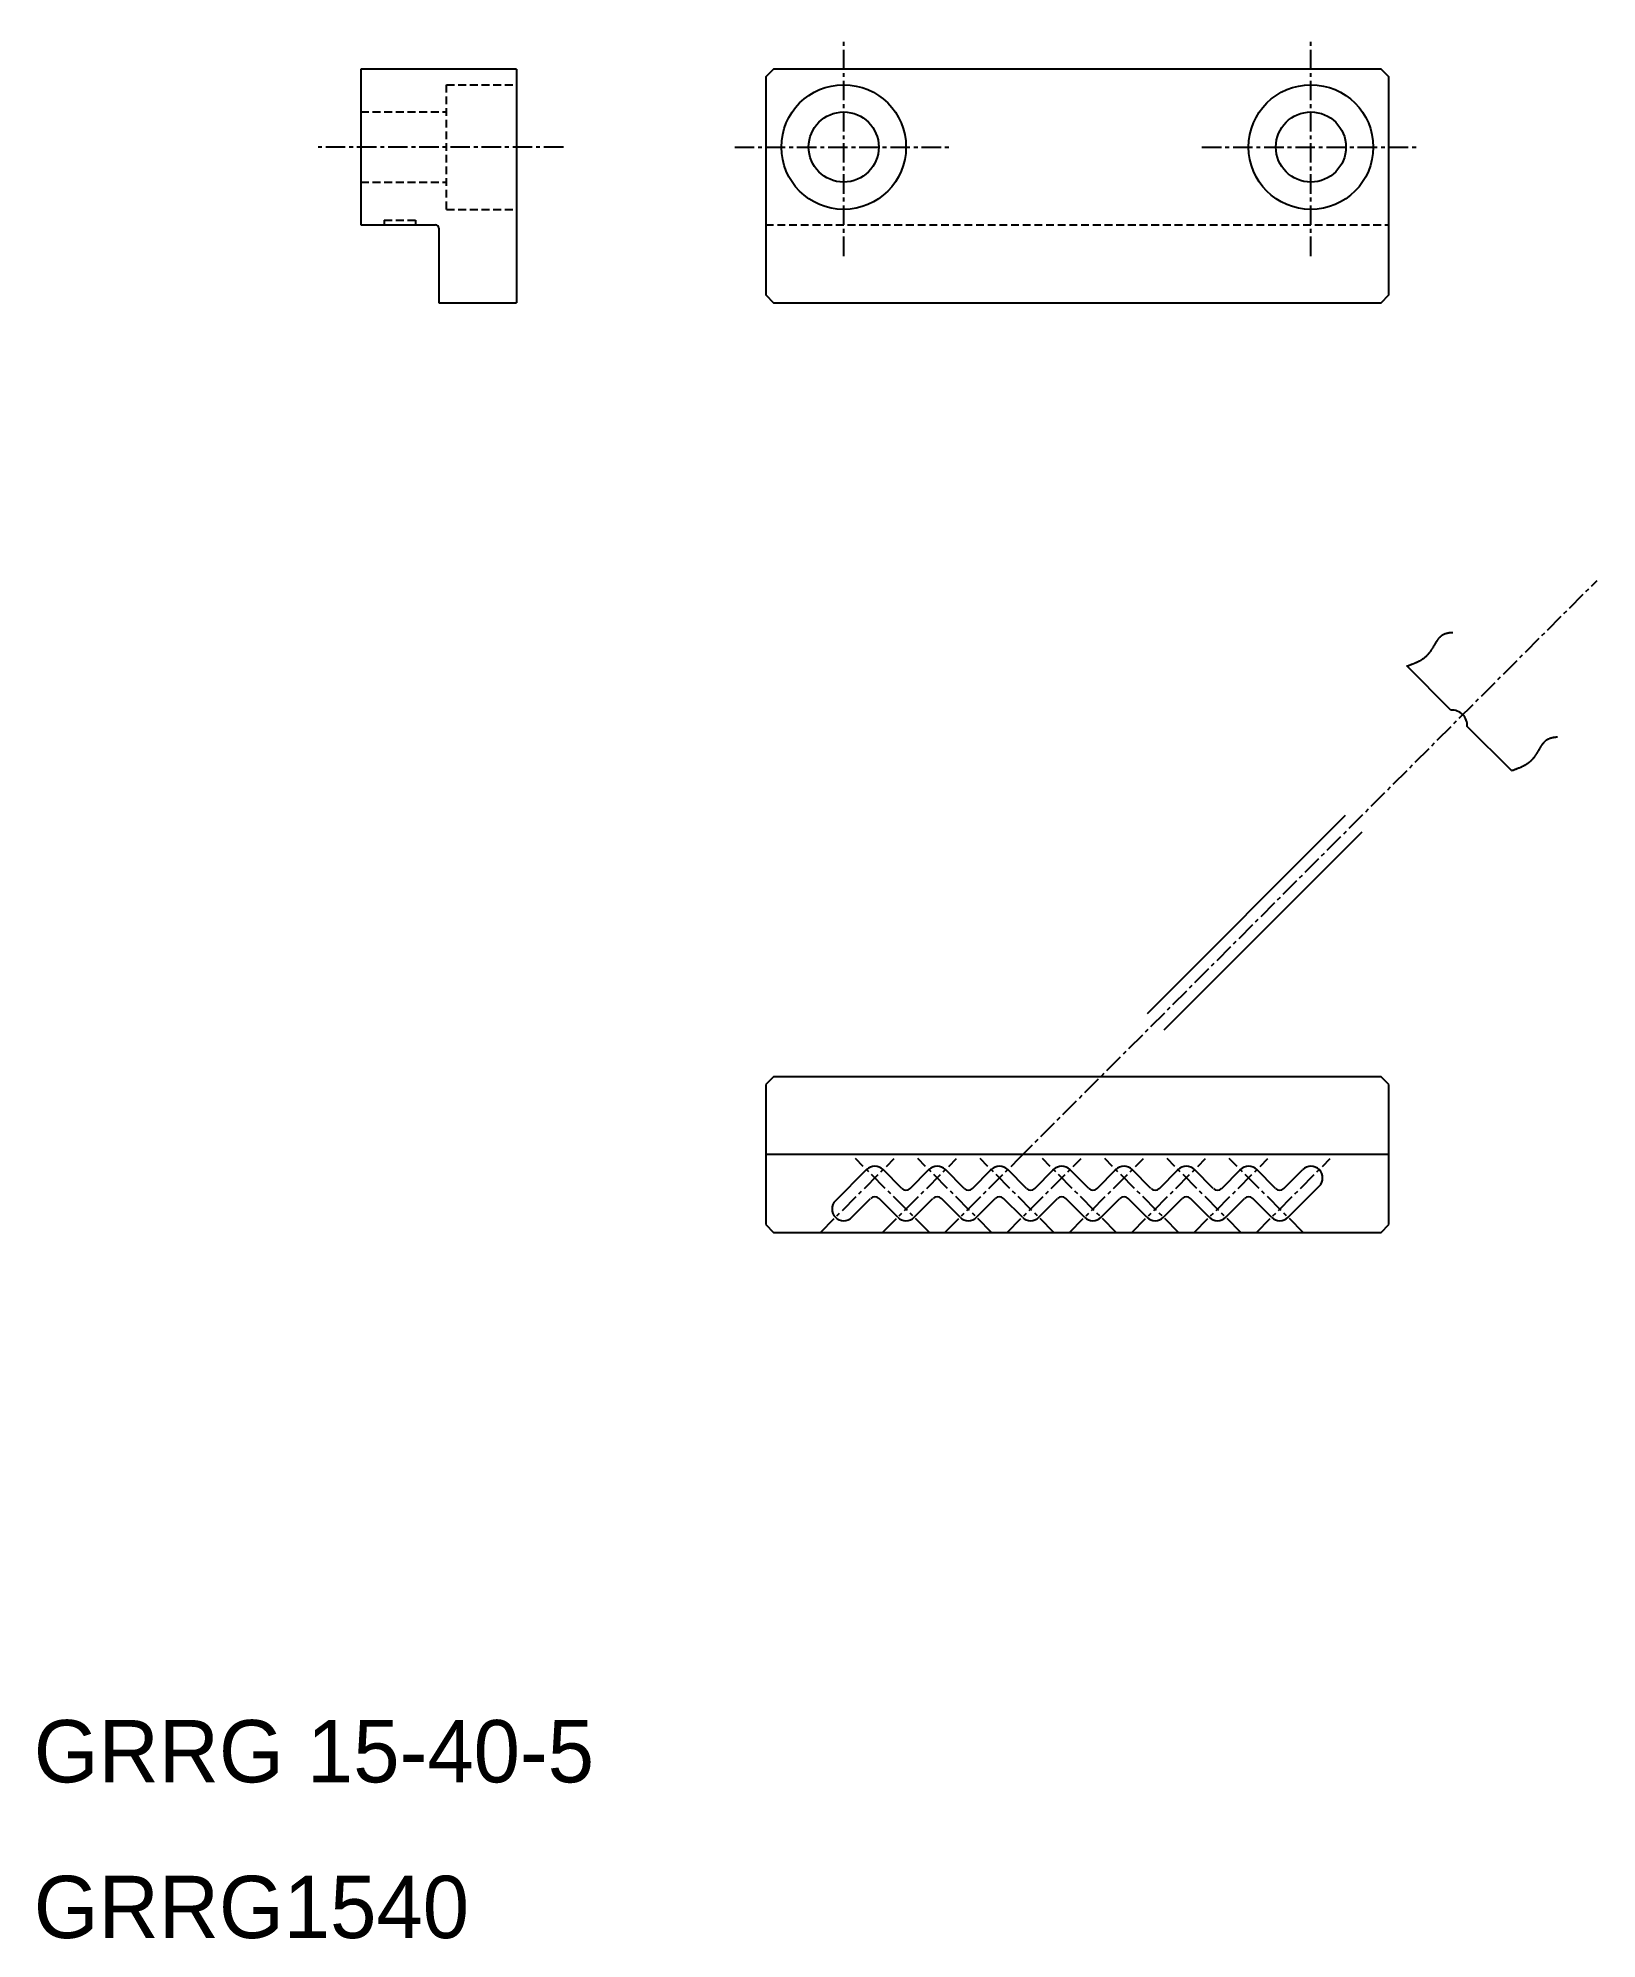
# Model space of a CAD drawing. Extents: x 10 to 110, y 10 to 132.
import ezdxf

# ---------------------------------------------------------------- set-up
doc = ezdxf.new("R2010")
doc.units = 0
doc.linetypes.add('CENTER', pattern=[2, 1.25, -0.25, 0.25, -0.25])
doc.linetypes.add('DASHED', pattern=[0.75, 0.5, -0.25])
doc.layers.get('0').update_dxf_attribs({"linetype": 'CONTINUOUS'})
doc.layers.add('CENTER', color=1, linetype='CENTER')

msp = doc.modelspace()

# ---------------------------------------------------------------- linework, layer by layer
at = {"color": 7, "linetype": 'CONTINUOUS'}
for p, q in [((41, 130), (31, 130)), ((31, 130), (31, 120)), ((41, 130), (41, 115)), ((31, 120), (35.8, 120)), ((36, 119.8), (36, 115)), ((36, 115), (41, 115)), ((100.98, 88.85), (98.15, 91.68)), ((104.87, 84.96), (102.04, 87.79)), ((57.5, 65.31), (57, 64.81)), ((57, 64.81), (57, 55.81)), ((96.5, 65.31), (57.5, 65.31)), ((97, 64.81), (96.5, 65.31)), ((97, 55.81), (97, 64.81)), ((97, 60.31), (57, 60.31)), ((61.47, 57.34), (63.47, 59.34)), ((65.73, 58.13), (64.53, 59.34)), ((66.27, 58.13), (67.47, 59.34)), ((69.73, 58.13), (68.53, 59.34)), ((70.27, 58.13), (71.47, 59.34)), ((73.73, 58.13), (72.53, 59.34)), ((74.27, 58.13), (75.47, 59.34)), ((77.73, 58.13), (76.53, 59.34)), ((78.27, 58.13), (79.47, 59.34)), ((81.73, 58.13), (80.53, 59.34)), ((82.27, 58.13), (83.47, 59.34)), ((85.73, 58.13), (84.53, 59.34)), ((86.27, 58.13), (87.47, 59.34)), ((89.73, 58.13), (88.53, 59.34)), ((90.27, 58.13), (91.47, 59.34)), ((62.53, 56.28), (63.73, 57.48)), ((65.47, 56.28), (64.27, 57.48)), ((66.53, 56.28), (67.73, 57.48)), ((69.47, 56.28), (68.27, 57.48)), ((70.53, 56.28), (71.73, 57.48)), ((73.47, 56.28), (72.27, 57.48)), ((74.53, 56.28), (75.73, 57.48)), ((77.47, 56.28), (76.27, 57.48)), ((78.53, 56.28), (79.73, 57.48)), ((81.47, 56.28), (80.27, 57.48)), ((82.53, 56.28), (83.73, 57.48)), ((85.47, 56.28), (84.27, 57.48)), ((86.53, 56.28), (87.73, 57.48)), ((89.47, 56.28), (88.27, 57.48)), ((90.53, 56.28), (92.53, 58.28)), ((57, 55.81), (57.5, 55.31)), ((57.5, 55.31), (96.5, 55.31)), ((96.5, 55.31), (97, 55.81))]:
    msp.add_line(p, q, dxfattribs=at)
at = {"color": 3, "linetype": 'DASHED'}
for p, q in [((36.5, 121), (36.5, 129)), ((36.5, 129), (41, 129)), ((31, 127.25), (36.5, 127.25)), ((31, 122.75), (36.5, 122.75)), ((36.5, 121), (41, 121)), ((32.5, 120.3), (34.5, 120.3)), ((32.5, 120.3), (32.5, 120)), ((34.5, 120.3), (34.5, 120)), ((57, 120), (97, 120))]:
    msp.add_line(p, q, dxfattribs=at)
at = {"color": 3, "linetype": 'CONTINUOUS'}
for p, q in [((81.5, 69.37), (94.23, 82.1)), ((82.57, 68.31), (95.29, 81.04))]:
    msp.add_line(p, q, dxfattribs=at)
at = {"color": 7, "linetype": 'CONTINUOUS'}
msp.add_lwpolyline([(57.5, 115), (96.5, 115), (97, 115.5), (97, 129.5), (96.5, 130), (57.5, 130), (57, 129.5), (57, 115.5)], close=True, dxfattribs=at)
at = {"color": 3}
for points in [[(98.15, 91.67, 0), (98.17, 91.68, 0), (98.18, 91.69, 0), (98.2, 91.69, 0), (98.22, 91.7, 0), (98.23, 91.7, 0), (98.25, 91.71, 0), (98.27, 91.72, 0), (98.28, 91.72, 0), (98.3, 91.73, 0), (98.32, 91.73, 0), (98.33, 91.74, 0), (98.35, 91.74, 0), (98.37, 91.75, 0), (98.38, 91.76, 0), (98.4, 91.76, 0), (98.42, 91.77, 0), (98.43, 91.77, 0), (98.45, 91.78, 0), (98.46, 91.79, 0), (98.48, 91.79, 0), (98.5, 91.8, 0), (98.51, 91.8, 0), (98.53, 91.81, 0), (98.55, 91.82, 0), (98.56, 91.82, 0), (98.58, 91.83, 0), (98.6, 91.84, 0), (98.61, 91.84, 0), (98.63, 91.85, 0), (98.64, 91.86, 0), (98.66, 91.86, 0), (98.68, 91.87, 0), (98.69, 91.88, 0), (98.71, 91.88, 0), (98.72, 91.89, 0), (98.74, 91.9, 0), (98.76, 91.9, 0), (98.77, 91.91, 0), (98.79, 91.92, 0), (98.8, 91.92, 0), (98.82, 91.93, 0), (98.83, 91.94, 0), (98.85, 91.95, 0), (98.87, 91.95, 0), (98.88, 91.96, 0), (98.9, 91.97, 0), (98.91, 91.98, 0), (98.93, 91.98, 0), (98.94, 91.99, 0), (98.96, 92, 0), (98.97, 92.01, 0), (98.99, 92.01, 0), (99, 92.02, 0), (99.02, 92.03, 0), (99.03, 92.04, 0), (99.05, 92.05, 0), (99.06, 92.06, 0), (99.08, 92.06, 0), (99.09, 92.07, 0), (99.1, 92.08, 0), (99.12, 92.09, 0), (99.13, 92.1, 0), (99.15, 92.11, 0), (99.16, 92.12, 0), (99.17, 92.13, 0), (99.19, 92.14, 0), (99.2, 92.15, 0), (99.22, 92.15, 0), (99.23, 92.16, 0), (99.24, 92.17, 0), (99.26, 92.18, 0), (99.27, 92.19, 0), (99.28, 92.2, 0), (99.3, 92.21, 0), (99.31, 92.22, 0), (99.32, 92.24, 0), (99.34, 92.25, 0), (99.35, 92.26, 0), (99.36, 92.27, 0), (99.37, 92.28, 0), (99.39, 92.29, 0), (99.4, 92.3, 0), (99.41, 92.31, 0), (99.42, 92.32, 0), (99.44, 92.34, 0), (99.45, 92.35, 0), (99.46, 92.36, 0), (99.47, 92.37, 0), (99.48, 92.38, 0), (99.49, 92.4, 0), (99.51, 92.41, 0), (99.52, 92.42, 0), (99.53, 92.43, 0), (99.54, 92.45, 0), (99.55, 92.46, 0), (99.56, 92.47, 0), (99.57, 92.48, 0), (99.58, 92.5, 0), (99.6, 92.51, 0), (99.61, 92.52, 0), (99.62, 92.54, 0), (99.63, 92.55, 0), (99.64, 92.56, 0), (99.65, 92.58, 0), (99.66, 92.59, 0), (99.67, 92.61, 0), (99.68, 92.62, 0), (99.69, 92.63, 0), (99.7, 92.65, 0), (99.71, 92.66, 0), (99.72, 92.68, 0), (99.73, 92.69, 0), (99.74, 92.71, 0), (99.75, 92.72, 0), (99.76, 92.74, 0), (99.77, 92.75, 0), (99.78, 92.77, 0), (99.79, 92.78, 0), (99.8, 92.8, 0), (99.81, 92.81, 0), (99.82, 92.83, 0), (99.83, 92.84, 0), (99.84, 92.86, 0), (99.85, 92.87, 0), (99.86, 92.89, 0), (99.86, 92.9, 0), (99.87, 92.92, 0), (99.88, 92.93, 0), (99.89, 92.95, 0), (99.9, 92.97, 0), (99.91, 92.98, 0), (99.92, 93, 0), (99.93, 93.01, 0), (99.94, 93.03, 0), (99.95, 93.04, 0), (99.96, 93.06, 0), (99.97, 93.08, 0), (99.97, 93.09, 0), (99.98, 93.11, 0), (99.99, 93.12, 0), (100, 93.14, 0), (100.01, 93.15, 0), (100.02, 93.17, 0), (100.03, 93.18, 0), (100.04, 93.2, 0), (100.05, 93.22, 0), (100.06, 93.23, 0), (100.07, 93.25, 0), (100.08, 93.26, 0), (100.09, 93.28, 0), (100.1, 93.29, 0), (100.11, 93.31, 0), (100.12, 93.32, 0), (100.13, 93.33, 0), (100.14, 93.35, 0), (100.15, 93.36, 0), (100.16, 93.38, 0), (100.17, 93.39, 0), (100.18, 93.4, 0), (100.19, 93.42, 0), (100.2, 93.43, 0), (100.21, 93.45, 0), (100.22, 93.46, 0), (100.23, 93.47, 0), (100.24, 93.48, 0), (100.25, 93.5, 0), (100.26, 93.51, 0), (100.27, 93.52, 0), (100.28, 93.53, 0), (100.3, 93.55, 0), (100.31, 93.56, 0), (100.32, 93.57, 0), (100.33, 93.58, 0), (100.34, 93.59, 0), (100.35, 93.6, 0), (100.37, 93.61, 0), (100.38, 93.62, 0), (100.39, 93.63, 0), (100.41, 93.64, 0), (100.42, 93.65, 0), (100.43, 93.66, 0), (100.44, 93.67, 0), (100.46, 93.68, 0), (100.47, 93.69, 0), (100.49, 93.7, 0), (100.5, 93.7, 0), (100.51, 93.71, 0), (100.53, 93.72, 0), (100.54, 93.72, 0), (100.56, 93.73, 0), (100.57, 93.74, 0), (100.59, 93.74, 0), (100.6, 93.75, 0), (100.62, 93.76, 0), (100.63, 93.76, 0), (100.65, 93.77, 0), (100.67, 93.77, 0), (100.68, 93.77, 0), (100.7, 93.78, 0), (100.72, 93.78, 0), (100.73, 93.79, 0), (100.75, 93.79, 0), (100.76, 93.79, 0), (100.78, 93.8, 0), (100.8, 93.8, 0), (100.82, 93.8, 0), (100.83, 93.81, 0), (100.85, 93.81, 0), (100.87, 93.81, 0), (100.88, 93.82, 0), (100.9, 93.82, 0), (100.92, 93.82, 0), (100.94, 93.82, 0), (100.95, 93.82, 0), (100.97, 93.83, 0), (100.99, 93.83, 0), (101.01, 93.83, 0), (101.03, 93.83, 0), (101.04, 93.83, 0), (101.06, 93.84, 0), (101.08, 93.84, 0), (101.1, 93.84, 0), (101.12, 93.84, 0)], [(104.87, 84.96, 0), (104.88, 84.96, 0), (104.9, 84.97, 0), (104.92, 84.98, 0), (104.93, 84.98, 0), (104.95, 84.99, 0), (104.97, 84.99, 0), (104.98, 85, 0), (105, 85, 0), (105.02, 85.01, 0), (105.03, 85.02, 0), (105.05, 85.02, 0), (105.07, 85.03, 0), (105.08, 85.03, 0), (105.1, 85.04, 0), (105.12, 85.05, 0), (105.13, 85.05, 0), (105.15, 85.06, 0), (105.17, 85.06, 0), (105.18, 85.07, 0), (105.2, 85.08, 0), (105.21, 85.08, 0), (105.23, 85.09, 0), (105.25, 85.09, 0), (105.26, 85.1, 0), (105.28, 85.11, 0), (105.3, 85.11, 0), (105.31, 85.12, 0), (105.33, 85.13, 0), (105.35, 85.13, 0), (105.36, 85.14, 0), (105.38, 85.15, 0), (105.39, 85.15, 0), (105.41, 85.16, 0), (105.43, 85.17, 0), (105.44, 85.17, 0), (105.46, 85.18, 0), (105.47, 85.19, 0), (105.49, 85.19, 0), (105.5, 85.2, 0), (105.52, 85.21, 0), (105.54, 85.21, 0), (105.55, 85.22, 0), (105.57, 85.23, 0), (105.58, 85.24, 0), (105.6, 85.24, 0), (105.61, 85.25, 0), (105.63, 85.26, 0), (105.64, 85.27, 0), (105.66, 85.27, 0), (105.67, 85.28, 0), (105.69, 85.29, 0), (105.7, 85.3, 0), (105.72, 85.31, 0), (105.73, 85.31, 0), (105.75, 85.32, 0), (105.76, 85.33, 0), (105.78, 85.34, 0), (105.79, 85.35, 0), (105.81, 85.36, 0), (105.82, 85.36, 0), (105.84, 85.37, 0), (105.85, 85.38, 0), (105.86, 85.39, 0), (105.88, 85.4, 0), (105.89, 85.41, 0), (105.91, 85.42, 0), (105.92, 85.43, 0), (105.93, 85.44, 0), (105.95, 85.45, 0), (105.96, 85.46, 0), (105.97, 85.47, 0), (105.99, 85.48, 0), (106, 85.49, 0), (106.01, 85.5, 0), (106.03, 85.51, 0), (106.04, 85.52, 0), (106.05, 85.53, 0), (106.07, 85.54, 0), (106.08, 85.55, 0), (106.09, 85.56, 0), (106.1, 85.57, 0), (106.12, 85.58, 0), (106.13, 85.6, 0), (106.14, 85.61, 0), (106.15, 85.62, 0), (106.16, 85.63, 0), (106.18, 85.64, 0), (106.19, 85.65, 0), (106.2, 85.67, 0), (106.21, 85.68, 0), (106.22, 85.69, 0), (106.23, 85.7, 0), (106.25, 85.72, 0), (106.26, 85.73, 0), (106.27, 85.74, 0), (106.28, 85.75, 0), (106.29, 85.77, 0), (106.3, 85.78, 0), (106.31, 85.79, 0), (106.32, 85.81, 0), (106.33, 85.82, 0), (106.35, 85.83, 0), (106.36, 85.85, 0), (106.37, 85.86, 0), (106.38, 85.87, 0), (106.39, 85.89, 0), (106.4, 85.9, 0), (106.41, 85.92, 0), (106.42, 85.93, 0), (106.43, 85.95, 0), (106.44, 85.96, 0), (106.45, 85.97, 0), (106.46, 85.99, 0), (106.47, 86, 0), (106.48, 86.02, 0), (106.49, 86.03, 0), (106.5, 86.05, 0), (106.51, 86.06, 0), (106.52, 86.08, 0), (106.53, 86.09, 0), (106.53, 86.11, 0), (106.54, 86.12, 0), (106.55, 86.14, 0), (106.56, 86.16, 0), (106.57, 86.17, 0), (106.58, 86.19, 0), (106.59, 86.2, 0), (106.6, 86.22, 0), (106.61, 86.23, 0), (106.62, 86.25, 0), (106.63, 86.26, 0), (106.64, 86.28, 0), (106.65, 86.3, 0), (106.65, 86.31, 0), (106.66, 86.33, 0), (106.67, 86.34, 0), (106.68, 86.36, 0), (106.69, 86.37, 0), (106.7, 86.39, 0), (106.71, 86.41, 0), (106.72, 86.42, 0), (106.73, 86.44, 0), (106.74, 86.45, 0), (106.75, 86.47, 0), (106.76, 86.48, 0), (106.77, 86.5, 0), (106.77, 86.51, 0), (106.78, 86.53, 0), (106.79, 86.54, 0), (106.8, 86.56, 0), (106.81, 86.57, 0), (106.82, 86.59, 0), (106.83, 86.6, 0), (106.84, 86.62, 0), (106.85, 86.63, 0), (106.86, 86.65, 0), (106.87, 86.66, 0), (106.88, 86.67, 0), (106.89, 86.69, 0), (106.9, 86.7, 0), (106.91, 86.71, 0), (106.92, 86.73, 0), (106.93, 86.74, 0), (106.95, 86.75, 0), (106.96, 86.77, 0), (106.97, 86.78, 0), (106.98, 86.79, 0), (106.99, 86.8, 0), (107, 86.82, 0), (107.01, 86.83, 0), (107.02, 86.84, 0), (107.04, 86.85, 0), (107.05, 86.86, 0), (107.06, 86.87, 0), (107.07, 86.88, 0), (107.08, 86.9, 0), (107.1, 86.91, 0), (107.11, 86.92, 0), (107.12, 86.93, 0), (107.14, 86.93, 0), (107.15, 86.94, 0), (107.16, 86.95, 0), (107.18, 86.96, 0), (107.19, 86.97, 0), (107.2, 86.98, 0), (107.22, 86.99, 0), (107.23, 86.99, 0), (107.25, 87, 0), (107.26, 87.01, 0), (107.27, 87.01, 0), (107.29, 87.02, 0), (107.31, 87.03, 0), (107.32, 87.03, 0), (107.34, 87.04, 0), (107.35, 87.04, 0), (107.37, 87.05, 0), (107.38, 87.05, 0), (107.4, 87.06, 0), (107.42, 87.06, 0), (107.43, 87.07, 0), (107.45, 87.07, 0), (107.47, 87.07, 0), (107.48, 87.08, 0), (107.5, 87.08, 0), (107.52, 87.08, 0), (107.53, 87.09, 0), (107.55, 87.09, 0), (107.57, 87.09, 0), (107.58, 87.1, 0), (107.6, 87.1, 0), (107.62, 87.1, 0), (107.64, 87.1, 0), (107.65, 87.11, 0), (107.67, 87.11, 0), (107.69, 87.11, 0), (107.71, 87.11, 0), (107.73, 87.11, 0), (107.74, 87.12, 0), (107.76, 87.12, 0), (107.78, 87.12, 0), (107.8, 87.12, 0), (107.81, 87.12, 0), (107.83, 87.12, 0)]]:
    msp.add_polyline3d(points, dxfattribs=at)
at = {"color": 7, "linetype": 'CONTINUOUS'}
for centre, radius in [((62, 125), 4), ((62, 125), 4), ((92, 125), 4), ((62, 125), 2.25), ((62, 125), 2.25), ((92, 125), 2.25)]:
    msp.add_circle(centre, radius, dxfattribs=at)
for centre, radius, start, end in [((35.8, 119.8), 0.2, 0, 90), ((101.04, 87.85), 1, 356.4096, 93.5904), ((64, 58.81), 0.75, 45, 135), ((68, 58.81), 0.75, 45, 135), ((72, 58.81), 0.75, 45, 135), ((76, 58.81), 0.75, 45, 135), ((80, 58.81), 0.75, 45, 135), ((84, 58.81), 0.75, 45, 135), ((88, 58.81), 0.75, 45, 135), ((92, 58.81), 0.75, 315, 135), ((64, 57.22), 0.375, 45, 135), ((66, 58.4), 0.375, 225, 315), ((68, 57.22), 0.375, 45, 135), ((70, 58.4), 0.375, 225, 315), ((72, 57.22), 0.375, 45, 135), ((74, 58.4), 0.375, 225, 315), ((76, 57.22), 0.375, 45, 135), ((78, 58.4), 0.375, 225, 315), ((80, 57.22), 0.375, 45, 135), ((82, 58.4), 0.375, 225, 315), ((84, 57.22), 0.375, 45, 135), ((86, 58.4), 0.375, 225, 315), ((88, 57.22), 0.375, 45, 135), ((90, 58.4), 0.375, 225, 315), ((62, 56.81), 0.75, 135, 315), ((66, 56.81), 0.75, 225, 315), ((70, 56.81), 0.75, 225, 315), ((74, 56.81), 0.75, 225, 315), ((78, 56.81), 0.75, 225, 315), ((82, 56.81), 0.75, 225, 315), ((86, 56.81), 0.75, 225, 315), ((90, 56.81), 0.75, 225, 315)]:
    msp.add_arc(centre, radius, start, end, dxfattribs=at)
at = {"layer": 'CENTER', "color": 1, "linetype": 'CENTER'}
for p, q in [((62, 118), (62, 132)), ((62, 118), (62, 132)), ((92, 118), (92, 132)), ((44, 125), (28, 125)), ((55, 125), (69, 125)), ((55, 125), (69, 125)), ((85, 125), (99, 125)), ((73.24, 60.05), (110.37, 97.17)), ((60.5, 55.31), (65.24, 60.05)), ((67.5, 55.31), (62.76, 60.05)), ((64.5, 55.31), (69.24, 60.05)), ((71.5, 55.31), (66.76, 60.05)), ((68.5, 55.31), (73.24, 60.05)), ((75.5, 55.31), (70.76, 60.05)), ((72.5, 55.31), (77.24, 60.05)), ((79.5, 55.31), (74.76, 60.05)), ((76.5, 55.31), (81.24, 60.05)), ((83.5, 55.31), (78.76, 60.05)), ((80.5, 55.31), (85.24, 60.05)), ((87.5, 55.31), (82.76, 60.05)), ((84.5, 55.31), (89.24, 60.05)), ((91.5, 55.31), (86.76, 60.05)), ((88.5, 55.31), (93.24, 60.05))]:
    msp.add_line(p, q, dxfattribs=at)

# ---------------------------------------------------------------- texts
at = {"color": 7, "linetype": 'CONTINUOUS'}
for s, p in [('GRRG 15-40-5', (10, 20)), ('GRRG1540', (10, 10))]:
    msp.add_text(s, height=4, dxfattribs=at).set_placement(p)

doc.saveas('drawing.dxf')
